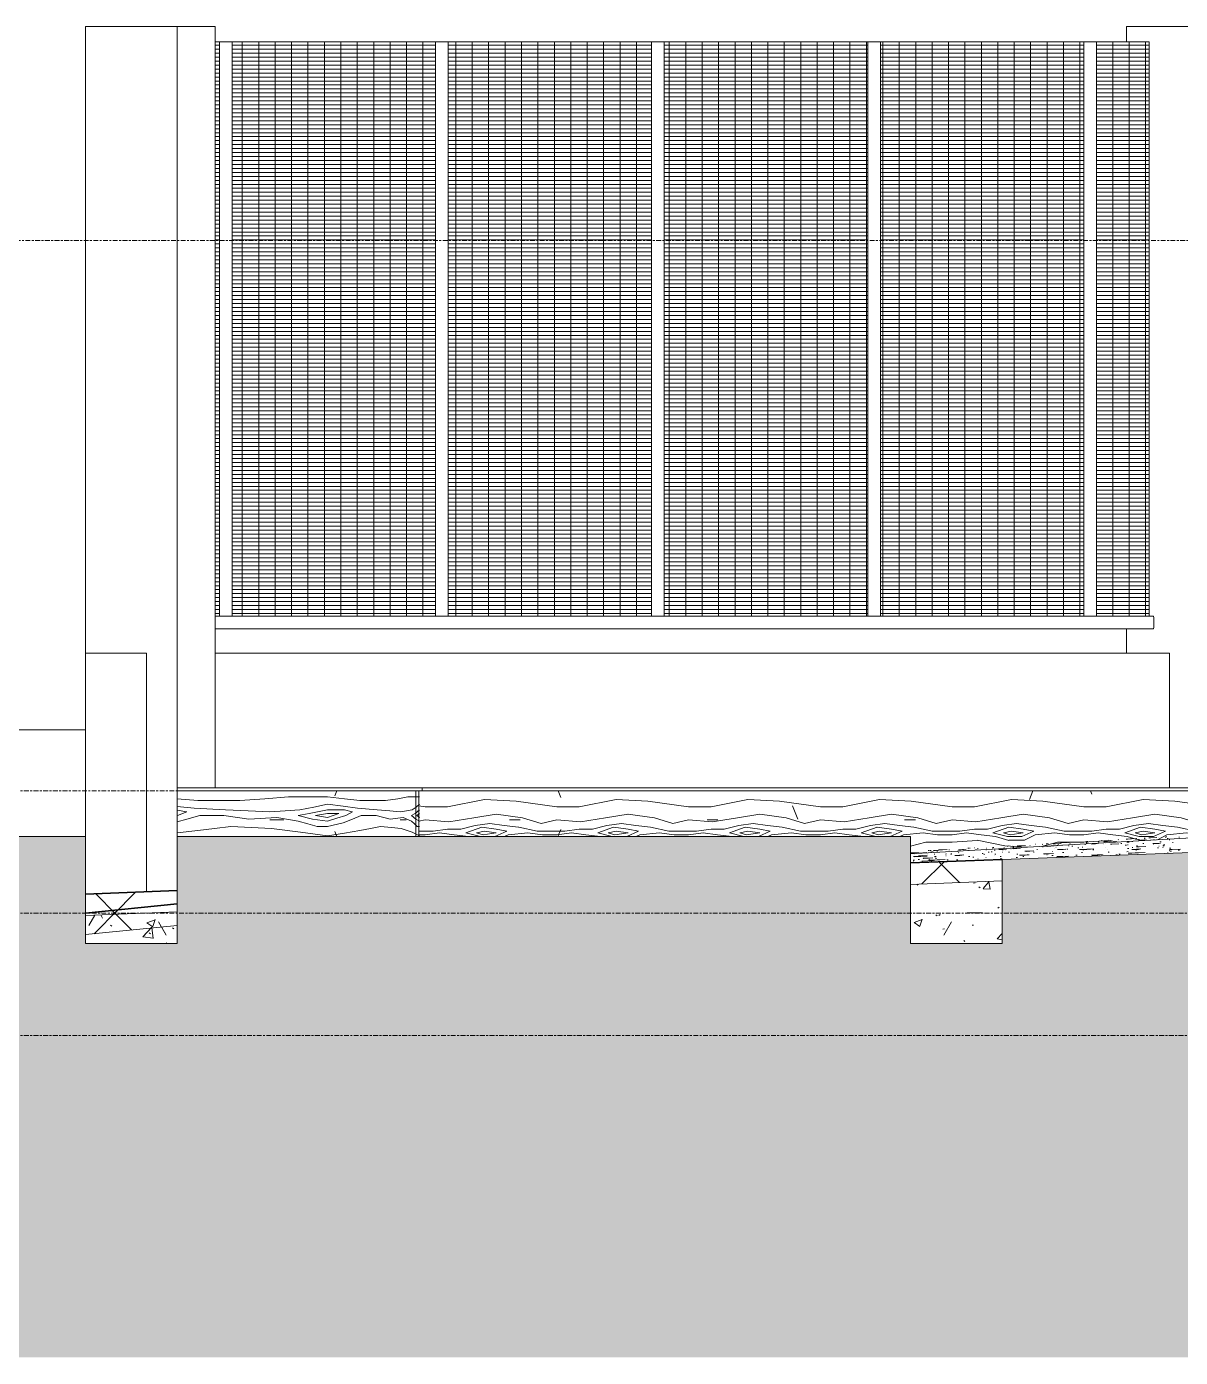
# Model space of a CAD drawing. Header units: millimetres. Extents: x 1240 to 198004, y -7796 to 35300.
# Drawn here: x 111690 to 115466, y -1454 to 2900 of the extents above; entities that cross this region are included whole.
import ezdxf

# ---------------------------------------------------------------- set-up
doc = ezdxf.new("R2010")
doc.units = ezdxf.units.MM
doc.linetypes.add('Centre', pattern=[31.75, 6.35, -4.7625, 15.875, -4.7625])
for name, color, linetype, lineweight in [('A-DETL-GENF-3', 9, 'Continuous', 9), ('A-DETL-THIN', 151, 'Continuous', 9), ('A-FLOR', 192, 'Continuous', 9), ('A-FLOR-3', 192, 'Continuous', 35), ('A-FLOR-4', 192, 'Continuous', 18), ('A-FLOR-HRAL', 11, 'Continuous', 9), ('A-FLOR-LEVL-2', 51, 'Centre', 9), ('A-FLOR-MCUT', 51, 'Continuous', 9), ('A-FLOR-PATT-3', 8, 'Continuous', 9), ('A-WALL', 113, 'Continuous', 9), ('A-WALL-PATT-4', 111, 'Continuous', 9), ('S-COLS', 52, 'Continuous', 9)]:
    doc.layers.add(name, color=color, linetype=linetype, lineweight=lineweight)
pattern_1 = [(0, (196301.1, 0), (609.6, 152.4), [50.292, -406.908, 50.292, -406.908, -2438.4]), (0, (196301.1, 0), (609.6, 152.4), [-914.4, 50.292, -864.108, 50.292, -406.908, -1066.8]), (0, (196301.1, 0), (609.6, 152.4), [-2286, 50.292, -254.508, 50.292, -711.708]), (120, (196529.7, 76.2), (-436.78227, 451.72909), [50.292, -406.908, 50.292, -406.908, -2438.4]), (120, (196529.7, 76.2), (-436.78227, 451.72909), [-914.4, 50.292, -864.108, 50.292, -406.908, -1066.8]), (120, (196529.7, 76.2), (-436.78227, 451.72909), [-2286, 50.292, -254.508, 50.292, -711.708]), (240, (196605.9, 381), (-172.81773, -604.12909), [50.292, -406.908, 50.292, -406.908, -2438.4]), (240, (196605.9, 381), (-172.81773, -604.12909), [-914.4, 50.292, -864.108, 50.292, -406.908, -1066.8]), (240, (196605.9, 381), (-172.81773, -604.12909), [-2286, 50.292, -254.508, 50.292, -711.708])]
pattern_2 = [(50, (196301.1, 0), (273.276, -23.9091), [28.575, -314.325]), (355, (196301.1, 0), (-52.8646, 286.585), [22.86, -251.46]), (100.451, (196323.87, -2), (220.41384, 262.6745), [24.285, -267.135]), (46.184, (196301.1, 76.2), (406.6187, -63.0646), [42.862, -471.487]), (96.636, (196335, 70.94), (356.1042, 371.1414), [36.428, -400.703]), (351.184, (196301.1, 76.2), (356.1075, 371.138), [34.29, -377.19]), (21, (196339.2, 57.15), (227.4212, -153.39817), [28.575, -314.325]), (326, (196339.2, 57.15), (92.7027, 276.2822), [22.86, -251.46]), (71.451, (196358.15, 44.37), (320.1254, 122.8816), [24.285, -267.135]), (37.5, (196301.1, 0), (4.63248, 126.83261), [5.029, -243.383, 5.029, -250.241, -252.412]), (37.5, (196301.1, 0), (4.63248, 126.83261), [-503.682, 5.029, -247.383]), (7.5, (196301.1, 0), (100.22916, 150.27112), [5.029, -140.513, 5.029, -237.668, -96.202]), (7.5, (196301.1, 0), (100.22916, 150.27112), [-388.239, 5.029, -91.173]), (327.5, (196216.14, 0), (203.38684, -8.59348), [5.029, -90.221, 5.029, -292.151, -394.335]), (327.5, (196216.14, 0), (203.38684, -8.59348), [-392.43, 5.029, -389.306]), (317.5, (196178.04, 0), (222.1944, 38.13983), [5.029, -118.796, 5.029, -192.329, -280.035]), (317.5, (196178.04, 0), (222.1944, 38.13983), [-321.183, 5.029, -275.006])]
pattern_3 = [(45, (196301.1, 0), (-159.099, 159.099), []), (135, (196301.1, 0), (-159.099, -159.099), [])]

# ---------------------------------------------------------------- blocks, each defined once
blk = doc.blocks.new('FP_324-TKCS_MẶT ĐỨNG NỘI KHU 2')
at = {"layer": 'A-FLOR-PATT-3'}
for p, q in [((-81402.7, 218.9), (-81400.3, 219)), ((-81401.6, 219.4), (-81397.4, 219.6)), ((-81383.8, 220.4), (-81384.3, 220.4)), ((-81370, 219), (-81342.1, 220.9)), ((-81370, 219), (-81365.1, 219.7)), ((-81367.8, 220.4), (-81368.7, 220.4)), ((-81368.6, 218.1), (-81365.2, 218.4)), ((-81365.2, 219.7), (-81342.1, 220.9)), ((-81328.2, 220.6), (-81326.7, 220.8)), ((-81309.5, 225), (-81310.5, 225)), ((-81287.4, 224.8), (-81285.4, 225)), ((-81275.3, 219.2), (-81236.7, 221.2)), ((-81271.1, 218.3), (-81275.3, 219.2)), ((-81273.7, 226.5), (-81275.2, 226.5)), ((-81272.1, 226.8), (-81267.9, 227.1)), ((-81271.1, 218.3), (-81236.7, 221.2)), ((-81251.9, 226.4), (-81226, 228)), ((-81244.6, 226.4), (-81251.9, 226.4)), ((-81244.6, 226.4), (-81226, 228)), ((-81236.5, 225.6), (-81233.1, 225.8)), ((-81228.3, 229.6), (-81180.4, 232.5)), ((-81228.3, 229.6), (-81214, 230.6)), ((-81223.4, 222.2), (-81222.6, 222.4)), ((-81214, 230.6), (-81180.4, 232.5)), ((-81199.6, 220.4), (-81202.2, 220.4)), ((-81201.9, 231.2), (-81199, 231.4)), ((-81195.9, 227.4), (-81197.6, 227.4)), ((-81187.1, 219.4), (-81190.4, 219.4)), ((-81148.6, 224.1), (-81145.9, 224.4)), ((-81146.1, 232.9), (-81144.1, 233.1)), ((-81140.9, 229.8), (-81143.5, 229.8)), ((-81142.6, 234.3), (-81138.5, 234.6)), ((-81140.2, 234.4), (-81140.8, 234.4)), ((-81127.1, 226.9), (-81102.3, 228.5)), ((-81113.1, 226.9), (-81127.1, 226.9)), ((-81113.1, 226.9), (-81102.3, 228.5)), ((-81104.5, 233), (-81101.2, 233.3)), ((-81094, 237.1), (-81091.4, 237.3)), ((-81088.1, 223.9), (-81088, 224.1)), ((-81086.3, 233.6), (-81060.6, 235.5)), ((-81086.3, 233.6), (-81084.5, 234.3)), ((-81084.5, 234.3), (-81060.6, 235.5)), ((-81081.9, 228.2), (-81081.5, 228.4)), ((-81064.6, 225.6), (-81037.3, 226.8)), ((-81059.4, 224.9), (-81064.6, 225.6)), ((-81059.4, 224.9), (-81037.3, 226.8)), ((-81056.5, 234.6), (-81055.5, 234.8)), ((-81044.3, 234.3), (-81046.3, 234.3)), ((-81038.2, 240.2), (-81039.6, 240.1)), ((-81027.6, 227.4), (-81030.6, 227.4)), ((-81011.8, 221.8), (-81015.9, 221.7)), ((-81013.2, 241.8), (-81009.1, 242)), ((-81011.6, 242.2), (-80978.6, 244.2)), ((-81011.6, 242.2), (-80999.7, 242.9)), ((-81010.3, 231.6), (-81007.8, 231.9)), ((-81008.2, 241.3), (-81009.1, 241.3)), ((-81008.9, 223.1), (-81006.6, 223.4)), ((-81003.5, 232.1), (-81006.8, 232.1)), ((-80999.7, 242.9), (-80978.7, 244.2)), ((-80991.6, 234.3), (-80994.2, 234.3)), ((-80981, 241.3), (-80982.4, 241.3)), ((-80979.4, 216.9), (-80948.1, 218.1)), ((-80975.6, 220.4), (-80979.3, 220.4)), ((-80972.7, 240.5), (-80969.6, 240.8)), ((-80970.7, 216.2), (-80948.2, 218.1)), ((-80954.9, 227.3), (-80958.3, 227.3)), ((-80953.6, 245.3), (-80951, 245.4)), ((-80950.8, 242.5), (-80953.1, 242.5)), ((-80938.8, 245.7), (-80912.3, 247.3)), ((-80933.6, 245.8), (-80938.8, 245.7)), ((-80933.6, 245.8), (-80912.3, 247.3)), ((-80932.6, 236.3), (-80932.3, 236.5)), ((-80906.2, 227.4), (-80926.1, 227.3)), ((-80926, 227.3), (-80901, 229)), ((-80923.7, 225.6), (-80924.2, 225.8)), ((-80922.1, 240.5), (-80921.4, 240.7)), ((-80906.3, 248.3), (-80906.5, 248.3)), ((-80906.2, 227.4), (-80901, 229)), ((-80905.4, 219.2), (-80905.9, 219.4)), ((-80898.9, 233.6), (-80902.7, 233.6)), ((-80889, 220.4), (-80893, 220.4)), ((-80886.4, 223.2), (-80890.8, 223.2)), ((-80884.2, 246.9), (-80882.7, 247.1)), ((-80883.9, 249.3), (-80879.7, 249.5)), ((-80875.5, 244), (-80878.3, 243.9)), ((-80872.5, 239.1), (-80870.1, 239.3)), ((-80861.3, 230.6), (-80859.2, 230.9)), ((-80841.1, 248), (-80838, 248.3)), ((-81718.2, 196.1), (-81692.5, 198)), ((-81718.2, 196.7), (-81692.5, 198)), ((-81708.9, 184.8), (-81664.6, 186.7)), ((-81704.3, 183.8), (-81708.9, 184.8)), ((-81704.7, 194.2), (-81701.4, 194.5)), ((-81704.3, 183.8), (-81664.6, 186.7)), ((-81693.7, 175.5), (-81689.7, 175.8)), ((-81692.2, 195.8), (-81665.5, 197.7)), ((-81692.2, 195.8), (-81690.5, 196.5)), ((-81692.1, 187.8), (-81663.8, 189)), ((-81691, 187.1), (-81692.1, 187.8)), ((-81691, 187.1), (-81663.8, 189)), ((-81690.5, 196.5), (-81665.5, 197.7)), ((-81682, 195.9), (-81680.8, 196.1)), ((-81677.1, 179.1), (-81645.1, 180.3)), ((-81676.2, 178.4), (-81677.1, 179.1)), ((-81676.2, 178.4), (-81645.1, 180.3)), ((-81660.8, 204.4), (-81656.5, 204.7)), ((-81658.8, 173.4), (-81605.6, 175.3)), ((-81658.3, 176.2), (-81657, 176.4)), ((-81656.6, 172.4), (-81605.6, 175.3)), ((-81653.9, 204.9), (-81651.2, 205)), ((-81651.8, 200.1), (-81650.3, 200.3)), ((-81644.1, 202), (-81646.3, 201.9)), ((-81643.9, 204.4), (-81614.2, 206.4)), ((-81643.9, 204.4), (-81636.5, 205.1)), ((-81641.5, 184.5), (-81638.1, 184.7)), ((-81638.8, 192.5), (-81641.2, 192.5)), ((-81634.4, 183.6), (-81638, 183.5)), ((-81635, 185.5), (-81637.7, 185.5)), ((-81636.5, 205.1), (-81614.2, 206.4)), ((-81633.5, 178.5), (-81636.4, 178.5)), ((-81633.5, 203.1), (-81629.9, 203.4)), ((-81629.6, 199.5), (-81631.5, 199.5)), ((-81626.4, 206.6), (-81599.1, 208.2)), ((-81623.7, 206.6), (-81626.4, 206.6)), ((-81623.7, 206.6), (-81599.1, 208.2)), ((-81603.7, 193.2), (-81600.6, 193.5)), ((-81602.7, 186.9), (-81602, 187.1)), ((-81595.7, 174.6), (-81599.5, 174.5)), ((-81593.3, 206.5), (-81591.4, 206.7)), ((-81591.6, 206.5), (-81592.7, 206.5)), ((-81583, 193.9), (-81586.3, 193.9)), ((-81586.2, 191.2), (-81585.5, 191.3)), ((-81573.5, 188.7), (-81544.4, 190.3)), ((-81557.1, 188.7), (-81573.5, 188.7)), ((-81568.1, 174.4), (-81563.6, 174.7)), ((-81565.1, 201.7), (-81562, 202)), ((-81562, 207.1), (-81536.1, 208.7)), ((-81553.5, 207.1), (-81562, 207.1)), ((-81561.6, 197.6), (-81560.9, 197.7)), ((-81557.1, 188.7), (-81544.4, 190.3)), ((-81553.5, 207.1), (-81536.1, 208.7)), ((-81528.6, 204.3), (-81531.3, 204.3)), ((-81531.1, 211.9), (-81526.9, 212.1)), ((-81524.8, 185), (-81528.6, 185)), ((-81523, 212.4), (-81524.3, 212.3)), ((-81514.7, 183), (-81511, 183.3)), ((-81509.6, 213.5), (-81509.8, 213.5)), ((-81505.1, 208.2), (-81503.8, 208.4)), ((-81500.9, 210.6), (-81497.4, 210.9)), ((-81498.6, 177.9), (-81497.3, 178)), ((-81480.9, 195.4), (-81484.5, 195.3)), ((-81478.6, 191.9), (-81475.5, 192.2)), ((-81472.6, 182.1), (-81471.6, 182.3)), ((-81470, 206.5), (-81472.3, 206.5)), ((-81471.6, 212.5), (-81469.9, 212.6)), ((-81461.4, 199.5), (-81464.2, 199.5)), ((-81454.4, 200.7), (-81451.5, 200.9)), ((-81449.5, 213.4), (-81451, 213.4)), ((-81445.8, 214.7), (-81447.8, 214.6)), ((-81445.2, 188.6), (-81444.6, 188.8)), ((-81441.4, 205.8), (-81444.5, 205.7)), ((-81439.9, 192.5), (-81443.1, 192.5)), ((-81430.1, 207.5), (-81404.4, 209.2)), ((-81416.3, 207.6), (-81430.1, 207.5)), ((-81425.9, 209.2), (-81423, 209.4)), ((-81421.6, 185.5), (-81424.8, 185.5)), ((-81420.7, 178.3), (-81423.8, 178.3)), ((-81418.4, 199.3), (-81418.1, 199.4)), ((-81415.1, 206.4), (-81417.7, 206.4)), ((-81416.3, 207.6), (-81404.4, 209.2)), ((-81411.6, 213.4), (-81413.5, 213.4)), ((-81409.1, 203.5), (-81408.6, 203.7)), ((-81394.7, 199.5), (-81397.7, 199.5)), ((-81390.1, 209.9), (-81389.4, 210.1)), ((-81384.6, 211), (-81358.4, 212.2)), ((-81383, 210.3), (-81384.5, 211)), ((-81381, 216.1), (-81383.4, 216.1)), ((-81383, 210.3), (-81358.4, 212.2)), ((-81372.4, 181.9), (-81368.2, 182.2)), ((-81366.9, 192.5), (-81370.2, 192.5)), ((-81362.5, 189.1), (-81330.5, 190.8)), ((-81343.6, 189.2), (-81362.5, 189.1)), ((-81347.4, 185.4), (-81350.7, 185.4)), ((-81344.5, 202.4), (-81314.8, 203.6)), ((-81339.7, 201.6), (-81344.5, 202.4)), ((-81343.6, 189.2), (-81330.5, 190.8)), ((-81339.7, 201.6), (-81314.8, 203.6)), ((-81336.4, 190.5), (-81333, 190.7)), ((-81316.4, 199.4), (-81313.5, 199.7)), ((-81305.4, 208.2), (-81302.7, 208.4)), ((-81287.1, 216.6), (-81284.3, 216.9)), ((-81283.9, 193.7), (-81250.3, 194.9)), ((-81279.1, 192.9), (-81283.9, 193.7)), ((-81279.1, 192.9), (-81250.3, 194.9)), ((-81272.2, 190.3), (-81271.6, 190.4)), ((-81261.8, 194.5), (-81261.4, 194.7)), ((-81251.8, 188.3), (-81256.1, 188.2)), ((-81254.3, 200.9), (-81254.2, 201.1)), ((-81248.4, 211.6), (-81248.2, 211.8)), ((-81242.6, 215.8), (-81242.2, 216)), ((-81239.6, 184.8), (-81202.1, 186)), ((-81237.7, 183.9), (-81239.6, 184.8)), ((-81237.7, 183.9), (-81202.1, 186)), ((-81237.5, 208), (-81210.7, 209.6)), ((-81219, 208.1), (-81237.5, 208)), ((-81216.8, 198.7), (-81221.1, 198.6)), ((-81219, 208.1), (-81210.7, 209.6)), ((-81203.4, 209.1), (-81207.4, 209)), ((-81177.3, 189.4), (-81173.5, 189.6)), ((-81167.9, 213.4), (-81171.2, 213.4)), ((-81165.4, 207.9), (-81118.9, 209.8)), ((-81152.3, 207), (-81165.4, 207.9)), ((-81158.6, 197.9), (-81155.5, 198.2)), ((-81156.9, 215.6), (-81154.5, 215.9)), ((-81154.6, 206.9), (-81152, 207.2)), ((-81152.3, 207), (-81118.9, 209.8)), ((-81126.5, 189.4), (-81090.6, 191.1)), ((-81106.1, 189.4), (-81126.5, 189.4)), ((-81118.4, 206.4), (-81122, 206.4)), ((-81106.1, 189.4), (-81090.6, 191.1)), ((-81086.4, 191.8), (-81085.7, 192)), ((-81081.8, 213.3), (-81082.1, 213.5)), ((-81073.9, 206.9), (-81074.1, 207)), ((-81068.1, 199.4), (-81071.9, 199.4)), ((-81071.1, 202.6), (-81071.2, 202.8)), ((-81041.7, 190.2), (-81046.3, 190.1)), ((-81033, 192.2), (-81036.8, 192.2)), ((-81006, 201), (-81010.7, 200.9)), ((-81003.8, 211.4), (-81008.3, 211.3)), ((-81006.3, 196.5), (-80950.6, 198.4)), ((-80994.7, 195.5), (-81006.3, 196.5)), ((-80994.7, 195.5), (-80950.6, 198.4)), ((-80994.6, 208.5), (-80965.5, 210.1)), ((-80972.5, 208.5), (-80994.6, 208.5)), ((-80993.4, 214.4), (-80991, 214.6)), ((-80983, 196.9), (-80979.5, 197.1)), ((-80981.5, 205.4), (-80978.7, 205.7)), ((-80970.7, 216.2), (-80979.4, 216.9)), ((-80972.5, 208.5), (-80965.5, 210.1)), ((-80906.7, 213.4), (-80910.8, 213.4)), ((-80892.4, 215), (-80892.9, 215.2)), ((-80876.7, 197.6), (-80876.3, 197.8)), ((-80871.7, 204.3), (-80871.8, 204.4)), ((-80866.3, 212.8), (-80871.1, 212.8)), ((-80871, 208.2), (-80835.7, 209.4)), ((-80862.2, 207.5), (-80871, 208.2)), ((-80864.8, 202.4), (-80869.7, 202.4)), ((-80862.3, 207.5), (-80835.7, 209.4)), ((-80838.6, 206.3), (-80842.8, 206.3)), ((-81706, 173.2), (-81709.6, 173.1)), ((-81709.2, 169.7), (-81707.5, 169.9)), ((-81681.1, 169.6), (-81643.4, 171.5)), ((-81681.1, 169.6), (-81679.2, 170.3)), ((-81679.2, 170.3), (-81643.4, 171.5)), ((-81656.6, 172.4), (-81658.8, 173.4)), ((-81648.3, 171.4), (-81651, 171.4))]:
    blk.add_line(p, q, dxfattribs=at)
blk = doc.blocks.new('NBS_CLDPhysicalSecuritySystems_MtlMeshPnlFncngSym_CLDModsecSecurusS3_InfillPanel - NBS_CLDPhysicalSecuritySystems_MtlMeshPnlFncngSym_CLDModsecSecurusS2_InfillPanel-2369448-TKCS_MẶT ĐỨNG NỘI KHU 2')
at = {"layer": 'A-FLOR-HRAL'}
h = blk.add_hatch(dxfattribs=at)
h.set_pattern_fill('FP_49', color=256, style=0, pattern_type=2)
h.set_pattern_definition([(180, (-84131.143, 850), (2e-15, 13), []), (90, (-84131.143, 850), (53.74, -3e-15), [])])
h.paths.add_polyline_path([(-81817, 971), (-81151.4, 971), (-81151.4, 2850), (-81817, 2850), (-81817, 1137.1)])
h.paths.add_polyline_path([(-83938.3, 971), (-83272.7, 971), (-83272.7, 2850), (-83938.3, 2850), (-83938.3, 1097.7)])
h.paths.add_polyline_path([(-81109.9, 971), (-80937.4, 971), (-80937.4, 2850), (-81109.9, 2850), (-81109.9, 1005.5)])
h.paths.add_polyline_path([(-83231.2, 971), (-82565.6, 971), (-82565.6, 2850), (-83231.2, 2850), (-83231.2, 1381.1)])
h.paths.add_polyline_path([(-82524.1, 971), (-81858.5, 971), (-81858.5, 2850), (-82524.1, 2850), (-82524.1, 1268.8)])
h.paths.add_polyline_path([(-83994, 971), (-83979.8, 971), (-83979.8, 2850), (-83994, 2850), (-83994, 1097.7)])
for p, q in [((-83979.8, 2850), (-83994, 2850)), ((-83979.8, 971), (-83979.8, 2850)), ((-83967.8, 2850), (-83979.8, 2850)), ((-83962.1, 2850), (-83967.8, 2850)), ((-83939.5, 2850), (-83962.1, 2850)), ((-83938.3, 2850), (-83939.5, 2850)), ((-83272.7, 2850), (-83938.5, 2850)), ((-83938.3, 971), (-83938.3, 2850)), ((-83272.7, 971), (-83272.7, 2850)), ((-83260.7, 2850), (-83272.7, 2850)), ((-83255, 2850), (-83260.7, 2850)), ((-83232.4, 2850), (-83255, 2850)), ((-83231.2, 2850), (-83232.4, 2850)), ((-82565.6, 2850), (-83231.4, 2850)), ((-83231.2, 971), (-83231.2, 2850)), ((-82565.6, 971), (-82565.6, 2850)), ((-82553.6, 2850), (-82565.6, 2850)), ((-82547.9, 2850), (-82553.6, 2850)), ((-82525.3, 2850), (-82547.9, 2850)), ((-82524.1, 2850), (-82525.3, 2850)), ((-81858.5, 2850), (-82524.3, 2850)), ((-82524.1, 971), (-82524.1, 2850)), ((-81858.5, 971), (-81858.5, 2850)), ((-81846.5, 2850), (-81858.5, 2850)), ((-81840.8, 2850), (-81846.5, 2850)), ((-81818.2, 2850), (-81840.8, 2850)), ((-81817, 2850), (-81818.2, 2850)), ((-81151.4, 2850), (-81817.2, 2850)), ((-81817, 971), (-81817, 2850)), ((-81151.4, 971), (-81151.4, 2850)), ((-81139.4, 2850), (-81151.4, 2850)), ((-81133.7, 2850), (-81139.4, 2850)), ((-81111.1, 2850), (-81133.7, 2850)), ((-81109.9, 2850), (-81111.1, 2850)), ((-80937.4, 2850), (-81110.1, 2850)), ((-81109.9, 971), (-81109.9, 2850)), ((-80937.4, 970.6), (-80937.4, 2850)), ((-80924.7, 971), (-83994, 971)), ((-83962.1, 971), (-83967, 971)), ((-83939.5, 971), (-83962.1, 971)), ((-83938.3, 971), (-83939.5, 971)), ((-83255, 971), (-83259.9, 971)), ((-83232.4, 971), (-83255, 971)), ((-83231.2, 971), (-83232.4, 971)), ((-82547.9, 971), (-82552.8, 971)), ((-82525.3, 971), (-82547.9, 971)), ((-82524.1, 971), (-82525.3, 971)), ((-81840.8, 971), (-81845.7, 971)), ((-81818.2, 971), (-81840.8, 971)), ((-81817, 971), (-81818.2, 971)), ((-81133.7, 971), (-81138.5, 971)), ((-81111.1, 971), (-81133.7, 971)), ((-81109.9, 971), (-81111.1, 971)), ((-80922.5, 968), (-80922.5, 933)), ((-83994, 930), (-80924.7, 930))]:
    blk.add_line(p, q, dxfattribs=at)
for centre, start_param, end_param in [((-80924.7, 968), 4.712389, 6.283185), ((-80924.7, 933), 3.141593, 4.712389)]:
    blk.add_ellipse(centre, major_axis=(0, 3), ratio=0.707107, start_param=start_param, end_param=end_param, dxfattribs=at)
blk = doc.blocks.new('FP_530-TKCS_MẶT ĐỨNG NỘI KHU 2')
at = {"layer": 'A-WALL-PATT-4'}
for p, q in [((-83595.5, 400), (-83602.6, 383.8)), ((-84118.2, 373.7), (-84050.4, 368.1)), ((-84062.5, 343.7), (-84118.2, 348.8)), ((-84050.3, 368.1), (-83980.9, 368.1)), ((-83980.9, 368.1), (-83912.6, 368.1)), ((-83912.6, 368.1), (-83831.6, 374.2)), ((-83831.6, 374.2), (-83754, 380.3)), ((-83754, 380.3), (-83688.2, 380.3)), ((-83688.2, 380.3), (-83626.3, 380.3)), ((-83670.5, 346.8), (-83626.3, 355.9)), ((-83626.3, 380.3), (-83571, 374.2)), ((-83575.4, 349.8), (-83626.3, 355.9)), ((-83528.3, 343.7), (-83575.4, 349.8)), ((-83571, 374.2), (-83520.1, 368.1)), ((-83520.1, 368.1), (-83476, 368.1)), ((-83476, 368.1), (-83436.7, 368.1)), ((-83436.7, 368.1), (-83395.8, 374.2)), ((-83395.8, 374.2), (-83363, 380.3)), ((-83363, 380.3), (-83340.7, 380.3)), ((-83340.7, 380.3), (-83325.3, 380.3)), ((-83335.7, 346.8), (-83325.3, 355.9)), ((-83325.3, 380.3), (-83325.2, 380.3)), ((-83325.2, 355.9), (-83325.3, 355.9)), ((-84118.2, 336.7), (-84086.9, 331.5)), ((-84118.2, 298.2), (-84086.9, 307.1)), ((-84086.9, 331.5), (-84117.4, 319.3)), ((-84086.9, 307.1), (-84044.3, 319.3)), ((-84062.5, 343.7), (-83960, 337.6)), ((-84044.3, 319.3), (-83965.9, 319.3)), ((-83965.9, 319.3), (-83883.3, 307.1)), ((-83960, 337.6), (-83886.3, 334.6)), ((-83886.3, 334.6), (-83814.7, 331.5)), ((-83883.3, 307.1), (-83792.4, 313.2)), ((-83814.7, 331.5), (-83764.9, 334.6)), ((-83814.4, 304.8), (-83768.7, 304.8)), ((-83792.4, 313.2), (-83722, 301)), ((-83764.9, 334.6), (-83716.7, 337.6)), ((-83722, 319.3), (-83685.7, 325.4)), ((-83722, 319.3), (-83675.5, 307.1)), ((-83716.7, 337.6), (-83670.5, 346.8)), ((-83685.7, 325.4), (-83626.3, 337.6)), ((-83675.5, 307.1), (-83626.3, 301)), ((-83665.4, 319.3), (-83626.3, 325.4)), ((-83665.4, 319.3), (-83626.3, 313.2)), ((-83626.3, 337.6), (-83570.9, 337.6)), ((-83626.3, 325.4), (-83588.9, 325.4)), ((-83588.9, 325.4), (-83626.3, 313.2)), ((-83595.8, 310.2), (-83626.3, 301)), ((-83566.6, 319.3), (-83595.8, 310.2)), ((-83575.4, 294.9), (-83544.9, 307.1)), ((-83571, 337.6), (-83545, 331.5)), ((-83544.9, 331.5), (-83566.5, 319.3)), ((-83544.9, 307.1), (-83516.1, 319.3)), ((-83528.3, 343.7), (-83463.5, 337.6)), ((-83516.1, 319.3), (-83467.1, 319.3)), ((-83467.1, 319.3), (-83421.2, 307.1)), ((-83463.5, 337.6), (-83422.7, 334.6)), ((-83422.7, 334.6), (-83388.1, 331.5)), ((-83421.2, 307.1), (-83378.4, 313.2)), ((-83388.1, 331.5), (-83367.2, 334.6)), ((-83388, 304.8), (-83368.7, 304.8)), ((-83378.4, 313.2), (-83351.4, 301)), ((-83367.2, 334.6), (-83349.7, 337.6)), ((-83351.4, 319.3), (-83339.9, 325.4)), ((-83351.4, 319.3), (-83337, 307.1)), ((-83349.6, 337.6), (-83335.7, 346.8)), ((-83339.9, 325.4), (-83325.3, 337.6)), ((-83337, 307.1), (-83325.3, 301)), ((-83334.3, 319.3), (-83325.3, 325.4)), ((-83334.3, 319.3), (-83325.3, 313.2)), ((-83325.3, 337.6), (-83325.2, 337.6)), ((-83325.3, 325.4), (-83325.2, 325.4)), ((-83325.2, 313.3), (-83325.3, 313.2)), ((-84118.2, 262.1), (-84050.4, 270.6)), ((-84050.3, 270.6), (-83995.9, 276.7)), ((-83995.9, 276.7), (-83942.1, 282.8)), ((-83942.1, 282.8), (-83874.7, 279.7)), ((-83874.7, 279.7), (-83809.1, 276.7)), ((-83809.1, 276.7), (-83714.1, 264.5)), ((-83722, 301), (-83690.8, 291.9)), ((-83714.1, 264.5), (-83626.3, 252.3)), ((-83690.8, 291.9), (-83660.5, 282.8)), ((-83660.5, 282.8), (-83626.3, 282.8)), ((-83626.3, 282.8), (-83575.4, 294.9)), ((-83626.3, 252.3), (-83571, 261.4)), ((-83595.3, 250), (-83602.6, 266.7)), ((-83571, 261.4), (-83520.1, 270.6)), ((-83520.1, 270.6), (-83485.2, 276.7)), ((-83485.2, 276.7), (-83453.2, 282.8)), ((-83453.2, 282.8), (-83416.8, 279.7)), ((-83416.8, 279.7), (-83385.6, 276.7)), ((-83385.6, 276.7), (-83348.8, 264.5)), ((-83351.4, 301), (-83341.4, 291.9)), ((-83348.8, 264.5), (-83325.3, 252.3)), ((-83341.4, 291.9), (-83333, 282.8)), ((-83333, 282.8), (-83325.3, 282.8)), ((-83325.2, 301.1), (-83325.3, 301)), ((-83325.3, 282.8), (-83325.2, 282.8)), ((-83325.3, 252.3), (-83325.2, 252.3))]:
    blk.add_line(p, q, dxfattribs=at)

msp = doc.modelspace()

# ---------------------------------------------------------------- hatches: boundary and pattern name
at = {"layer": 'A-DETL-GENF-3'}
h = msp.add_hatch(dxfattribs=at)
h.set_pattern_fill('FP_70', color=256, style=0, pattern_type=2)
h.set_pattern_definition([(0, (196301.1, 0), (725.805, 725.805), [725.805, -725.805]), (0, (196301.1, 272.2), (725.805, 725.805), [725.805, -725.805]), (0, (196301.1, 544.35), (725.805, 725.805), [725.805, -725.805]), (90, (196391.8, 635.1), (-725.805, 725.805), [725.805, -725.805]), (90, (196664, 635.1), (-725.805, 725.805), [725.805, -725.805]), (90, (196936.2, 635.1), (-725.805, 725.805), [725.805, -725.805])])
h.paths.add_polyline_path([(190674.3, -1453.5), (190674.3, -100), (188112.9, -100), (188112.9, 500), (175412.9, 500), (175412.9, 650), (173064.2, 650), (173064.2, 550), (172765.8, 550), (172765.8, 950), (171364.2, 950), (171364.2, 750), (171164.2, 750), (171164.2, 1950), (167865.8, 1950), (167865.8, 1700), (167665.8, 1700), (167665.8, 1950), (165763.2, 1950), (165763.2, 1690), (165565.8, 1690), (165565.8, 1950), (162965.8, 1950), (162965.8, 1700), (162766.2, 1700), (162766.2, 1950), (160765.8, 1950), (160765.8, 1700), (160565.8, 1700), (160565.8, 1950), (156365.8, 1950), (156365.8, 1550), (156065.5, 1550), (156065.5, 1950), (152064.2, 1950), (152064.2, 1550), (151764.2, 1550), (151764.2, 1000), (148714.8, 900), (137714.8, 900), (134913.6, 700), (122864.8, 700), (120864.8, 400), (114882.9, 175.2), (114882.9, -100), (114582.9, -100), (114582.9, 250), (112182.9, 250), (112182.9, -100), (111882.9, -100), (111882.9, 250), (108782.1, 250), (108782.1, -1453.5), (189987, -1453.5)])
at = {"layer": 'A-FLOR-PATT-3'}
h = msp.add_hatch(dxfattribs=at)
h.set_pattern_fill('FP_42', color=256, style=0, pattern_type=2)
h.set_pattern_definition(pattern_3)
h.paths.add_polyline_path([(111882.9, -7.6), (112182.9, 3.6), (112182.9, 73.7), (111882.9, 62.4)])
h.paths.add_polyline_path([(114582.9, 93.8), (114882.9, 105.1), (114882.9, 175.2), (114582.9, 163.9)])
h = msp.add_hatch(dxfattribs=at)
h.set_pattern_fill('FP_37', color=256, style=0, pattern_type=2)
h.set_pattern_definition(pattern_1)
h.paths.add_polyline_path([(114882.9, -100), (114882.9, 105.1), (114582.9, 93.8), (114582.9, -100), (114860, -100)])
h.paths.add_polyline_path([(111882.9, -100), (112182.9, -100), (112182.9, 3.6), (111882.9, -7.6)])
h = msp.add_hatch(dxfattribs=at)
h.set_pattern_fill('FP_46', color=256, style=0, pattern_type=2)
h.set_pattern_definition(pattern_2)
h.paths.add_polyline_path([(114882.9, -100), (114882.9, 105.1), (114582.9, 93.8), (114582.9, -100), (114860, -100)])
h.paths.add_polyline_path([(111882.9, -100), (112182.9, -100), (112182.9, 3.6), (111882.9, -7.6)])
h = msp.add_hatch(dxfattribs=at)
h.set_pattern_fill('FP_42', color=256, style=0, pattern_type=2)
h.set_pattern_definition(pattern_3)
h.paths.add_polyline_path([(111882.9, -70.3), (112182.9, -40.3), (112182.9, 30), (111882.9, 0)])
h = msp.add_hatch(dxfattribs=at)
h.set_pattern_fill('FP_37', color=256, style=0, pattern_type=2)
h.set_pattern_definition(pattern_1)
h.paths.add_polyline_path([(111882.9, -100), (112182.9, -100), (112182.9, -40.3), (111882.9, -70.3)])
h = msp.add_hatch(dxfattribs=at)
h.set_pattern_fill('FP_46', color=256, style=0, pattern_type=2)
h.set_pattern_definition(pattern_2)
h.paths.add_polyline_path([(111882.9, -100), (112182.9, -100), (112182.9, -40.3), (111882.9, -70.3)])
at = {"layer": 'A-WALL-PATT-4'}
h = msp.add_hatch(dxfattribs=at)
h.set_pattern_fill('FP_60', color=256, style=0, pattern_type=2)
h.set_pattern_definition([(0, (131373.55, 0), (862.105, 304.8), [35.562, -611.017, 35.562, -4059.435]), (0, (131373.55, 0), (862.105, 304.8), [-682.14, -611.017, 35.562, -1257.595, -2155.26]), (0, (131373.55, 0), (862.105, 304.8), [-2586.314, 35.562, -611.017, 35.562, -1473.12]), (0, (131373.55, 0), (862.105, 304.8), [-3268.454, -395.49, 35.562, -1042.07]), (112.208, (131696.84, 152.4), (-617.7089, 903.4548), [47.044, -808.3, -5417.172]), (112.208, (131696.84, 152.4), (-617.7089, 903.4548), [-855.343, 47.044, -808.3, -4561.83]), (112.208, (131696.84, 152.4), (-617.7089, 903.4548), [-1710.686, 47.044, -1663.642, -2851.143]), (112.208, (131696.84, 152.4), (-617.7089, 903.4548), [-3421.372, 47.044, -808.3, -1995.8]), (112.208, (131696.84, 152.4), (-617.7089, 903.4548), [-4276.714, 47.044, -523.185, -1425.57]), (112.208, (131696.84, 152.4), (-617.7089, 903.4548), [-4846.943, 47.044, -1378.528]), (247.792, (131804.6, 762), (-244.4087, -1208.257), [47.044, -808.3, -5417.172]), (247.792, (131804.6, 762), (-244.4087, -1208.257), [-855.343, 47.044, -808.3, -4561.83]), (247.792, (131804.6, 762), (-244.4087, -1208.257), [-1710.686, 47.044, -1663.642, -2851.143]), (247.792, (131804.6, 762), (-244.4087, -1208.257), [-3421.372, 47.044, -808.3, -1995.8]), (247.792, (131804.6, 762), (-244.4087, -1208.257), [-4276.714, 47.044, -523.185, -1425.57]), (247.792, (131804.6, 762), (-244.4087, -1208.257), [-4846.943, 47.044, -1378.528])])
h.paths.add_polyline_path([(114582.9, 193.4), (116872.9, 325.5), (116872.9, 400), (112974.2, 400), (112974.2, 250), (114582.9, 250), (114582.9, 193.4)])
h = msp.add_hatch(dxfattribs=at)
h.set_pattern_fill('FP_61', color=256, style=0, pattern_type=2)
h.set_pattern_definition([(345.58, (118729.07, 869.39), (2586.31376, -609.59703), [48.958, -4846.855]), (0, (118776.5, 857.2), (431.05, 609.6), [47.416, -383.637]), (25.239, (118823.9, 857.2), (862.109, 609.5936), [42.89, -1386.75]), (169.975, (118862.694, 875.49), (3017.3654, -609.601), [35.02, -3466.866]), (172.674, (118828.21, 881.584), (4310.52255, -609.59734), [47.806, -4732.795]), (199.471, (118780.8, 887.68), (-1293.1593, -609.595), [54.864, -1773.936]), (13.263, (118763.55, 869.39), (2155.2587, 609.6122), [26.572, -2630.612]), (351.07, (118789.415, 875.49), (-3448.4197, 609.59215), [39.27, -3887.802]), (188.049, (118828.21, 869.39), (-3879.47513, -609.5689), [43.534, -4309.88]), (164.207, (118785.1, 863.3), (1724.2107, -609.5953), [22.398, -2217.415]), (352.674, (118690.273, 863.296), (-4310.52255, 609.59734), [47.806, -4732.795]), (344.207, (118737.69, 857.2), (-1724.2107, 609.5953), [44.796, -2195.016]), (0, (118780.8, 845), (431.05, 609.6), [51.726, -379.326]), (27.938, (118832.52, 845.01), (2155.2684, 1219.1864), [39.033, -3864.31]), (5.386, (118867.005, 863.296), (6034.73236, 609.6029), [64.945, -6429.513]), (352.674, (118931.66, 869.39), (-4310.52255, 609.59734), [47.806, -4732.795]), (0, (118979.1, 863.3), (431.05, 609.6), [47.416, -383.637]), (7.326, (118595.44, 863.296), (4310.52255, 609.59734), [47.806, -4732.795]), (352.674, (118642.857, 869.39), (-4310.52255, 609.59734), [47.806, -4732.795]), (0, (118595.44, 875.5), (431.05, 609.6), [25.863, -405.19]), (7.326, (118621.305, 875.49), (4310.52255, 609.59734), [47.806, -4732.795]), (0, (118668.7, 881.6), (431.05, 609.6), [43.105, -387.947]), (14.42, (118711.826, 881.584), (-2586.31376, -609.59703), [48.958, -4846.855]), (7.326, (118759.24, 893.776), (4310.52255, 609.59734), [47.806, -4732.795]), (352.674, (118806.657, 899.87), (-4310.52255, 609.59734), [47.806, -4732.795]), (352.674, (118854.073, 893.776), (-4310.52255, 609.59734), [47.806, -4732.795]), (348.578, (118901.49, 887.68), (-2586.3108, 609.611), [61.566, -3016.762]), (0, (118961.84, 875.5), (431.05, 609.6), [64.66, -366.394]), (342.554, (118944.594, 509.73), (2155.2659, -609.58745), [40.665, -4025.874]), (351.951, (118983.39, 497.536), (-3879.47513, 609.5689), [43.534, -4309.88]), (11.422, (118944.59, 509.73), (2586.3108, 609.611), [30.783, -3047.546]), (13.263, (118974.77, 515.82), (2155.2587, 609.6122), [53.144, -2604.04]), (0, (118595.44, 528), (431.05, 609.6), [51.726, -379.326]), (346.737, (118647.17, 528.02), (-2155.2587, 609.6122), [26.572, -2630.612]), (209.496, (118673.03, 521.92), (1293.1593, 609.5951), [24.762, -2451.444]), (198.074, (118651.48, 509.73), (3879.48034, 1219.1696), [58.946, -5835.605]), (349.975, (118992.01, 509.73), (-3017.3654, 609.601), [35.02, -3466.866]), (10.025, (118992.01, 509.73), (3017.3654, 609.601), [35.02, -3466.866]), (0, (118595.44, 515.8), (431.05, 609.6), [34.484, -396.57]), (199.471, (118629.93, 515.82), (-1293.1593, -609.595), [36.576, -1792.224]), (355.245, (118690.273, 534.112), (-6896.84148, 609.54777), [73.532, -7279.67]), (356.762, (118763.552, 528.016), (-10345.25233, 609.65626), [107.935, -10685.6]), (4.492, (118871.315, 521.92), (7327.89194, 609.55514), [77.829, -7705.023]), (13.263, (118948.905, 528.02), (2155.2587, 609.6122), [79.716, -2577.47]), (14.42, (118595.44, 473.15), (-2586.31376, -609.59703), [48.958, -4846.855]), (22.002, (118642.86, 485.34), (-1724.2066, -609.6083), [65.087, -3189.286]), (0, (118703.2, 509.7), (431.05, 609.6), [56.037, -375.015]), (348.578, (118759.24, 509.73), (-2586.3108, 609.611), [61.566, -3016.762]), (5.051, (118819.59, 497.536), (6465.78528, 609.58268), [69.237, -6854.488]), (347.725, (118888.557, 503.63), (3017.3621, -609.61925), [57.348, -5677.43]), (340.529, (118944.6, 491.44), (-1293.1593, 609.595), [54.864, -1773.936]), (0, (118996.3, 473.15), (431.05, 609.6), [30.174, -400.88]), (172.674, (118690.273, 534.11), (4310.52255, -609.59734), [95.612, -4684.99]), (353.279, (118595.44, 570.69), (-4741.57916, 609.5696), [104.17, -5104.256]), (0, (118698.9, 558.5), (431.05, 609.6), [99.14, -331.91]), (5.768, (118798.036, 558.496), (5603.6811, 609.58183), [121.31, -5944.134]), (0, (118918.73, 570.7), (431.05, 609.6), [107.763, -323.29]), (10.025, (118595.44, 442.67), (3017.3654, 609.601), [105.057, -3396.83]), (8.93, (118698.894, 460.96), (3448.4197, 609.59215), [78.542, -3848.53]), (356.481, (118776.484, 473.152), (-9483.14694, 609.67465), [99.329, -9833.598]), (350.819, (118875.626, 467.056), (-11207.35895, 1828.7994), [152.826, -15129.786]), (4.257, (118595.442, 838.912), (7758.93918, 609.62647), [82.127, -8130.522]), (348.578, (118677.34, 845.01), (-2586.3108, 609.611), [92.35, -2985.98]), (356.628, (118767.863, 826.72), (-9914.20569, 609.55037), [103.632, -10259.568]), (14.851, (118871.315, 820.624), (-4741.5773, -1219.19428), [71.352, -7063.835]), (0, (118940.3, 838.9), (431.05, 609.6), [86.21, -344.84]), (355.508, (118595.442, 912.064), (-7327.89194, 609.55514), [77.829, -7705.023]), (8.467, (118673.03, 905.968), (-4310.52318, -609.5904), [82.803, -8197.442]), (9.446, (118754.93, 918.16), (-3879.47222, -609.58366), [74.286, -7354.334]), (351.951, (118828.21, 930.35), (-3879.47513, 609.5689), [87.07, -4266.347]), (343.141, (118914.42, 918.16), (-3879.47553, 1219.18548), [63.057, -6242.694]), (13.263, (118974.77, 899.87), (2155.2587, 609.6122), [53.144, -2604.04]), (5.386, (118595.442, 796.24), (6034.73236, 609.6029), [64.945, -6429.513]), (342.182, (118660.1, 802.336), (-5603.68249, 1828.79685), [99.609, -9861.337]), (0, (118754.93, 771.86), (431.05, 609.6), [107.763, -323.29]), (7.671, (118862.694, 771.856), (-4741.57287, -609.61339), [91.338, -9042.496]), (9.446, (118953.215, 784.048), (-3879.47222, -609.58366), [74.286, -7354.334]), (0, (118595.44, 954.74), (431.05, 609.6), [73.28, -357.773]), (11.422, (118668.72, 954.74), (2586.3108, 609.611), [123.133, -2955.196]), (356.628, (118789.415, 979.12), (-9914.20569, 609.55037), [103.632, -10259.568]), (352.207, (118892.868, 973.024), (9052.09966, -1219.19214), [134.872, -13352.312]), (9.632, (118595.442, 400), (-7327.88172, -1219.24482), [109.304, -10821.081]), (0, (118703.2, 418.3), (431.05, 609.6), [120.695, -310.36]), (354.842, (118823.899, 418.288), (-13362.62197, 1219.1876), [203.418, -20138.421]), (0, (118595.44, 613.36), (431.05, 609.6), [103.453, -327.6]), (6.721, (118698.894, 613.36), (4741.57916, 609.5696), [104.17, -5104.256]), (357.388, (118802.347, 625.552), (-12931.56958, 609.59756), [133.765, -13242.753]), (356.147, (118935.973, 619.456), (-8621.0434, 609.64803), [90.726, -8981.875]), (352.674, (118595.44, 710.896), (-4310.52255, 609.59734), [95.612, -4684.99]), (0, (118690.3, 698.7), (431.05, 609.6), [137.937, -293.116]), (2.699, (118828.21, 698.704), (12500.515866, 609.611245), [129.459, -12816.47]), (5.051, (118957.526, 704.8), (6465.78528, 609.58268), [69.237, -6854.488])])
h.paths.add_polyline_path([(114582.9, 193.4), (116872.9, 325.5), (116872.9, 400), (112974.2, 400), (112974.2, 250), (114582.9, 250), (114582.9, 193.4)])

# ---------------------------------------------------------------- linework, layer by layer
at = {"layer": 'A-DETL-THIN'}
for p, q in [((120864.8, 400), (114882.9, 175.2)), ((111882.9, 250), (108782.1, 250)), ((111882.9, -100), (111882.9, 250)), ((114582.9, 250), (112182.9, 250)), ((112182.9, 250), (112182.9, -100)), ((114582.9, -100), (114582.9, 250)), ((114882.9, 175.2), (114882.9, -100)), ((112182.9, -100), (111882.9, -100)), ((114882.9, -100), (114582.9, -100))]:
    msp.add_line(p, q, dxfattribs=at)
at = {"layer": 'A-FLOR'}
for p, q in [((108782.1, 600), (111882.9, 600)), ((112182.9, 410), (116872.9, 410)), ((112294.1, 400), (112260.6, 400)), ((112395.8, 400), (112358.1, 400)), ((112490.4, 400), (112451.6, 400)), ((112579, 400), (112541, 400)), ((112661.1, 400), (112625.1, 400)), ((112735.7, 400), (112702.5, 400)), ((112802, 400), (112772.4, 400)), ((112859, 400), (112833.5, 400)), ((112906, 400), (112885.2, 400)), ((112942.4, 400), (112926.6, 400)), ((112963.4, 400), (112957.1, 400)), ((112967.7, 400), (112965.2, 400)), ((116872.9, 400), (112975.2, 400)), ((112984.2, 400), (112984.2, 410))]:
    msp.add_line(p, q, dxfattribs=at)
at = {"layer": 'A-FLOR-3'}
for p, q in [((114882.9, 175.2), (114582.9, 163.9)), ((112182.9, 73.7), (111882.9, 62.4)), ((112182.9, 30), (111882.9, 0))]:
    msp.add_line(p, q, dxfattribs=at)
at = {"layer": 'A-FLOR-4'}
msp.add_line((114582.9, 193.4), (116872.9, 325.5), dxfattribs=at)
at = {"layer": 'A-FLOR-LEVL-2'}
for p, q in [((104944.5, 2200), (192607.3, 2200)), ((192607.3, 400), (104944.5, 400)), ((194512.3, 0), (104944.5, 0)), ((192607.3, -400), (104944.5, -400))]:
    msp.add_line(p, q, dxfattribs=at)
at = {"layer": 'A-FLOR-MCUT'}
for p, q in [((114882.9, 105.1), (114582.9, 93.8)), ((112182.9, 3.6), (111882.9, -7.6)), ((112182.9, -40.3), (111882.9, -70.3))]:
    msp.add_line(p, q, dxfattribs=at)
at = {"layer": 'A-WALL'}
for p, q in [((111882.9, 250), (111882.9, 850)), ((112082.9, 850), (111882.9, 850)), ((112082.9, 850), (112082.9, 69.9)), ((115430.2, 850), (112307.1, 850)), ((115430.2, 410), (115430.2, 850)), ((112260.6, 400), (112182.9, 400)), ((112358.1, 400), (112294.1, 400)), ((112451.6, 400), (112395.8, 400)), ((112541, 400), (112490.4, 400)), ((112625.1, 400), (112579, 400)), ((112702.5, 400), (112661.1, 400)), ((112772.4, 400), (112735.7, 400)), ((112833.5, 400), (112802, 400)), ((112885.2, 400), (112859, 400)), ((112926.6, 400), (112906, 400)), ((112957.1, 400), (112942.4, 400)), ((112963.4, 400), (112964.2, 400)), ((112964.2, 400), (112964.2, 250)), ((112974.2, 400), (112967.7, 400)), ((112974.2, 400), (112974.2, 250))]:
    msp.add_line(p, q, dxfattribs=at)
at = {"layer": 'S-COLS'}
for p, q in [((111882.9, 2900), (111882.9, 250)), ((112182.9, 2900), (111882.9, 2900)), ((112307.1, 2900), (112182.9, 2900)), ((112182.9, 250), (112182.9, 2900)), ((112307.1, 410), (112307.1, 2900)), ((115288.8, 2900), (115288.8, 2850)), ((115500.9, 2900), (115288.8, 2900)), ((115288.8, 930), (115288.8, 850))]:
    msp.add_line(p, q, dxfattribs=at)

# ---------------------------------------------------------------- block references
at = {"layer": 'A-FLOR'}
msp.add_blockref('FP_324-TKCS_MẶT ĐỨNG NỘI KHU 2', (196301.1, 0), dxfattribs=at)
at = {"layer": 'A-FLOR-HRAL'}
msp.add_blockref('NBS_CLDPhysicalSecuritySystems_MtlMeshPnlFncngSym_CLDModsecSecurusS3_InfillPanel - NBS_CLDPhysicalSecuritySystems_MtlMeshPnlFncngSym_CLDModsecSecurusS2_InfillPanel-2369448-TKCS_MẶT ĐỨNG NỘI KHU 2', (196301.1, 0), dxfattribs=at)
at = {"layer": 'A-WALL'}
msp.add_blockref('FP_530-TKCS_MẶT ĐỨNG NỘI KHU 2', (196301.1, 0), dxfattribs=at)

doc.saveas('drawing.dxf')
